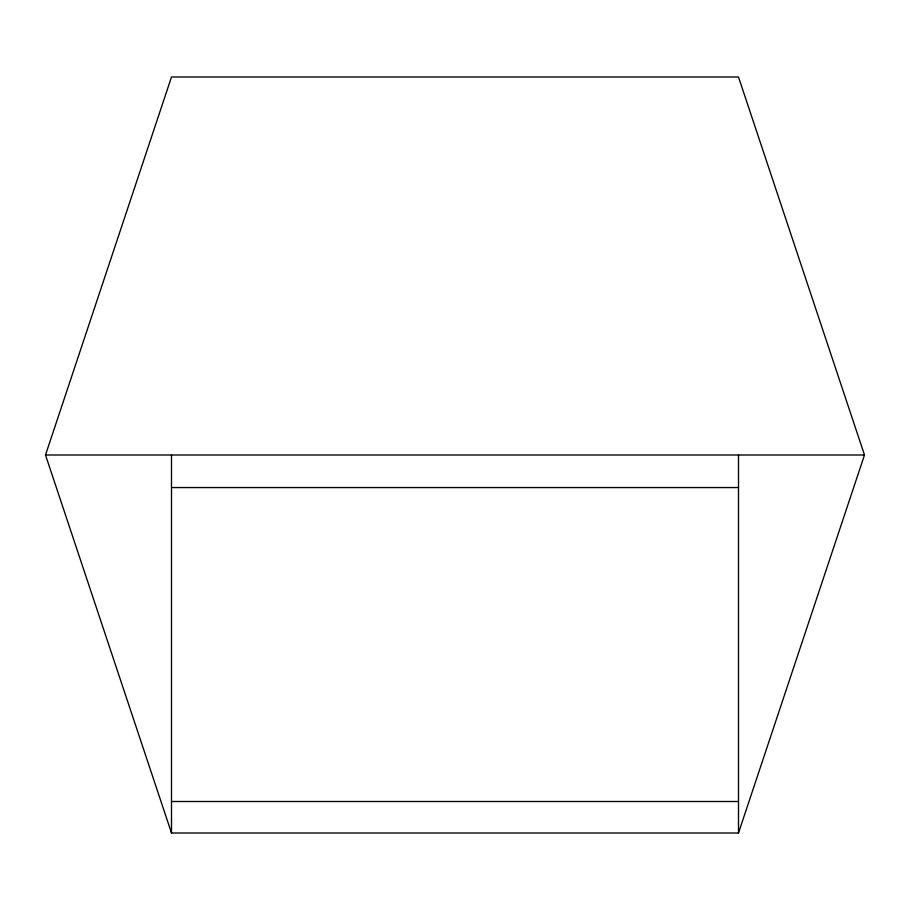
<?xml version="1.0" encoding="UTF-8"?>
<svg xmlns="http://www.w3.org/2000/svg" width="910" height="910" viewBox="0 0 910 910"><rect width="100%" height="100%" fill="white"/><g stroke="black" fill="none" stroke-linecap="round" stroke-linejoin="round"><path stroke-width="1.36" d="M45.5 455L171.501 76.997L738.499 76.997L864.5 455L738.499 833.003L171.501 833.003L45.5 455L864.5 455M171.501 487.555L738.499 487.555M171.501 801.505L738.499 801.505M738.499 455L738.499 833.003M171.501 455L171.501 833.003"/></g></svg>
